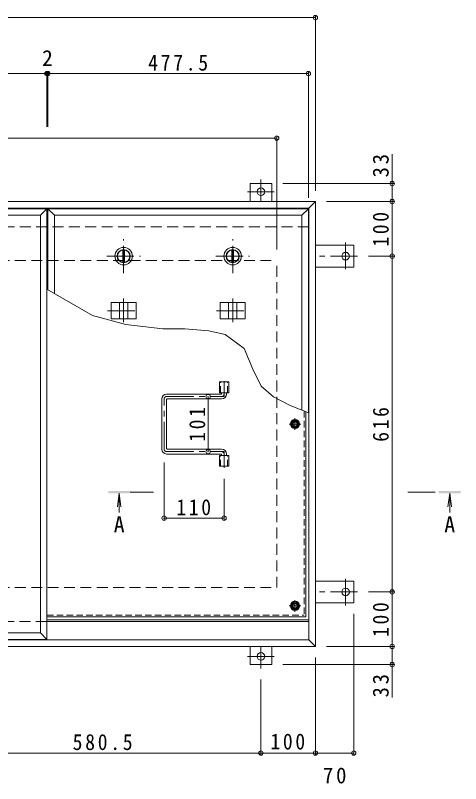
# Model space of a CAD drawing. Units: millimetres at full size, sheet at 1:10. Extents: x -2686 to 2789, y -1962 to 1769.
# Drawn here: x -991 to -174, y -179 to 1231 of the extents above; entities that cross this region are included whole.
import ezdxf
from ezdxf.enums import TextEntityAlignment as Align

# ---------------------------------------------------------------- set-up
doc = ezdxf.new("R2010")
doc.units = ezdxf.units.MM
doc.header["$LTSCALE"] = 10
doc.header["$PDMODE"] = 32
doc.header["$PDSIZE"] = 8
for name, pattern in [('CHAIN1', [8, 5, -1, 1, -1]), ('DASHED1', [1.8, 1.2, -0.6]), ('DASHED2', [3, 2, -1])]:
    doc.linetypes.add(name, pattern=pattern)
for name, color, linetype, lineweight in [('0-1_躯体', 2, 'DASHED2', 9), ('0-2_仕上', 4, 'Continuous', 9), ('0-3_建具', 4, 'Continuous', 9), ('0-5_寸法', 7, 'Continuous', 9), ('0-6_ハッチ', 6, 'Continuous', 9), ('0-7_021', 5, 'Continuous', 5), ('0-A_061', 3, 'CHAIN1', 9), ('0-B_062', 2, 'Continuous', 9), ('0-C_084', 2, 'Continuous', 9), ('0-E_090', 3, 'Continuous', 9), ('0-F_092', 7, 'Continuous', 9)]:
    doc.layers.add(name, color=color, linetype=linetype, lineweight=lineweight)
doc.styles.add('ＭＳ ゴシック', font='')
doc.styles.get('ＭＳ ゴシック').set_extended_font_data('MS Gothic')

msp = doc.modelspace()

# ---------------------------------------------------------------- linework, layer by layer
at = {"layer": '0-1_躯体'}
for p, q in [((-452.35, 842.92), (-2370.35, 842.92)), ((-2311.35, 780.92), (-511.35, 780.92)), ((-511.35, 180.92), (-511.35, 780.92)), ((-2311.35, 180.92), (-511.35, 180.92)), ((-932.85, 118.92), (-2370.35, 118.92))]:
    msp.add_line(p, q, dxfattribs=at)
at = {"layer": '0-1_躯体', "linetype": 'Continuous'}
msp.add_line((-452.35, 118.92), (-932.85, 118.92), dxfattribs=at)
at = {"layer": '0-2_仕上'}
for p, q in [((-1410.35, 875.92), (-932.85, 875.92)), ((-944.85, 863.92), (-932.85, 875.92)), ((-932.85, 85.92), (-932.85, 875.92)), ((-930.85, 875.92), (-453.35, 875.92)), ((-918.85, 863.92), (-930.85, 875.92)), ((-930.85, 726.94), (-930.85, 875.92)), ((-465.35, 863.92), (-453.35, 875.92)), ((-453.35, 501.69), (-453.35, 875.92)), ((-1398.35, 863.92), (-944.85, 863.92)), ((-944.85, 97.92), (-944.85, 863.92)), ((-918.85, 863.92), (-465.35, 863.92)), ((-918.85, 720.01), (-918.85, 863.92)), ((-465.35, 506.34), (-465.35, 863.92)), ((-800.24, 354.04), (-803.5, 329.26)), ((-800.24, 354.04), (-800.24, 318.44)), ((-800.24, 354.04), (-796.98, 329.26)), ((-194.09, 354.04), (-197.35, 329.26)), ((-194.09, 354.04), (-190.82, 329.26)), ((-194.09, 354.04), (-194.09, 318.44)), ((-1410.35, 85.92), (-932.85, 85.92)), ((-1398.35, 97.92), (-944.85, 97.92)), ((-944.85, 97.92), (-932.85, 85.92))]:
    msp.add_line(p, q, dxfattribs=at)
at = {"layer": '0-2_仕上', "color": 3}
for p, q in [((-616.5, 538.42), (-616.5, 558.42)), ((-616.5, 558.42), (-599.2, 558.42)), ((-599.2, 538.42), (-599.2, 558.42)), ((-616.5, 538.42), (-599.2, 538.42)), ((-616.5, 403.42), (-616.5, 423.42)), ((-616.5, 423.42), (-599.2, 423.42)), ((-599.2, 403.42), (-599.2, 423.42)), ((-616.5, 403.42), (-599.2, 403.42))]:
    msp.add_line(p, q, dxfattribs=at)
at = {"layer": '0-2_仕上', "color": 3, "linetype": 'DASHED1'}
for p, q in [((-614.2, 538.42), (-614.2, 558.42)), ((-601.5, 538.42), (-601.5, 558.42)), ((-614.2, 403.42), (-614.2, 423.42)), ((-601.5, 403.42), (-601.5, 423.42))]:
    msp.add_line(p, q, dxfattribs=at)
at = {"layer": '0-2_仕上', "linetype": 'CHAIN1'}
for p, q in [((-737.24, 356.04), (-780.24, 356.04)), ((-271.08, 356.04), (-214.09, 356.04))]:
    msp.add_line(p, q, dxfattribs=at)
at = {"layer": '0-2_仕上'}
for points in [[(-820.24, 354.04), (-820.24, 358.04), (-780.24, 354.04), (-780.24, 358.04)], [(-214.09, 354.04), (-214.09, 358.04), (-174.09, 354.04), (-174.09, 358.04)]]:
    msp.add_solid(points, dxfattribs=at)
at = {"layer": '0-3_建具', "color": 2}
for p, q in [((-440.35, 888.92), (-2382.35, 888.92)), ((-440.35, 888.92), (-452.35, 876.92)), ((-440.35, 72.92), (-440.35, 888.92)), ((-452.35, 876.92), (-2370.35, 876.92)), ((-452.35, 84.92), (-452.35, 876.92)), ((-452.35, 118.92), (-932.85, 118.92)), ((-452.35, 84.92), (-2370.35, 84.92)), ((-440.35, 72.92), (-452.35, 84.92)), ((-440.35, 72.92), (-2382.35, 72.92))]:
    msp.add_line(p, q, dxfattribs=at)
at = {"layer": '0-3_建具', "linetype": 'CHAIN1'}
for p, q in [((-792.1, 711.04), (-792.1, 667.8)), ((-592.1, 711.04), (-592.1, 667.8)), ((-821.51, 688.92), (-762.69, 688.92)), ((-621.51, 688.92), (-562.69, 688.92))]:
    msp.add_line(p, q, dxfattribs=at)
at = {"layer": '0-3_建具'}
for p, q in [((-815.19, 703.92), (-815.19, 673.92)), ((-815.19, 703.92), (-769.01, 703.92)), ((-799.6, 703.92), (-799.6, 673.92)), ((-784.6, 703.92), (-784.6, 673.92)), ((-769.01, 703.92), (-769.01, 673.92)), ((-615.19, 703.92), (-615.19, 673.92)), ((-615.19, 703.92), (-569.01, 703.92)), ((-599.6, 703.92), (-599.6, 673.92)), ((-584.6, 703.92), (-584.6, 673.92)), ((-569.01, 703.92), (-569.01, 673.92)), ((-815.19, 673.92), (-769.01, 673.92)), ((-615.19, 673.92), (-569.01, 673.92))]:
    msp.add_line(p, q, dxfattribs=at)
at = {"layer": '0-5_寸法'}
for p, q in [((-299.63, 922.12), (-299.63, 975.88)), ((-849.49, 679.96), (-932.85, 728.09)), ((-299.63, 39.72), (-299.63, -20.62))]:
    msp.add_line(p, q, dxfattribs=at)
for points in [[(-720.29, 655.88), (-788.05, 663.5), (-849.49, 679.96)], [(-555.05, 581.79), (-570.86, 619.25), (-605.83, 645.47), (-635.79, 652.13), (-679.91, 655.46), (-720.29, 655.88)], [(-517.12, 531.1), (-539.69, 550.34), (-555.05, 581.79)], [(-452.35, 501.31), (-486.89, 514.68), (-517.12, 531.1)]]:
    msp.add_lwpolyline(points, dxfattribs=at)
at = {"layer": '0-6_ハッチ', "linetype": 'CHAIN1'}
for p, q in [((-607.85, 559.8), (-607.85, 531.42)), ((-717.85, 434.93), (-717.85, 526.91)), ((-713.34, 531.42), (-607.85, 531.42)), ((-713.34, 430.42), (-607.85, 430.42)), ((-607.85, 400.54), (-607.85, 430.42))]:
    msp.add_line(p, q, dxfattribs=at)
at = {"layer": '0-6_ハッチ'}
for p, q in [((-613.35, 535.92), (-713.35, 535.92)), ((-612.35, 536.92), (-612.35, 538.42)), ((-603.35, 535.92), (-603.35, 538.42)), ((-722.35, 434.92), (-722.35, 526.92)), ((-713.35, 435.92), (-713.35, 525.92)), ((-712.35, 526.92), (-612.35, 526.92)), ((-613.35, 425.92), (-713.35, 425.92)), ((-712.35, 434.92), (-612.35, 434.92)), ((-612.35, 424.92), (-612.35, 423.42)), ((-603.35, 425.92), (-603.35, 423.42)), ((-932.85, 121.92), (-452.35, 121.92)), ((-932.85, 118.92), (-452.35, 118.92))]:
    msp.add_line(p, q, dxfattribs=at)
for centre, radius, start, end in [((-713.35, 526.92), 9, 90, 180), ((-613.35, 536.92), 1, 270, 0), ((-612.35, 535.92), 9, 270, 0), ((-712.35, 525.92), 1, 90, 180), ((-713.35, 434.92), 9, 180, 270), ((-712.35, 435.92), 1, 180, 270), ((-613.35, 424.92), 1, 0, 90), ((-612.35, 425.92), 9, 0, 90)]:
    msp.add_arc(centre, radius, start, end, dxfattribs=at)
at = {"layer": '0-6_ハッチ', "linetype": 'CHAIN1'}
for centre, radius, start, end in [((-612.35, 535.92), 4.5, 270.29569, 0), ((-713.34, 526.91), 4.51, 90, 180), ((-713.34, 434.93), 4.51, 180, 270), ((-612.35, 425.92), 4.5, 0, 89.70431)]:
    msp.add_arc(centre, radius, start, end, dxfattribs=at)
at = {"layer": '0-7_021'}
for centre, radius in [((-477.85, 480.92), 5), ((-477.85, 480.92), 4.19), ((-477.85, 147.42), 5), ((-477.85, 147.42), 4.19)]:
    msp.add_circle(centre, radius, dxfattribs=at)
at = {"layer": '0-A_061', "linetype": 'DASHED1'}
for p in [(-461.05, 504.68), (-932.85, 130.62)]:
    msp.add_line(p, (-461.05, 130.62), dxfattribs=at)
at = {"layer": '0-A_061', "linetype": 'Continuous'}
for q in [(-457.85, 503.44), (-932.85, 127.42)]:
    msp.add_line((-457.85, 127.42), q, dxfattribs=at)
at = {"layer": '0-A_061'}
for p, q in [((-467.17, 480.92), (-488.53, 480.92)), ((-477.85, 470.24), (-477.85, 491.6)), ((-477.85, 136.74), (-477.85, 158.1)), ((-467.17, 147.42), (-488.53, 147.42))]:
    msp.add_line(p, q, dxfattribs=at)
at = {"layer": '0-B_062'}
for p, q in [((-485.35, 480.92), (-481.6, 487.42)), ((-481.6, 487.42), (-474.1, 487.42)), ((-470.35, 480.92), (-474.1, 487.42)), ((-470.35, 480.92), (-474.1, 474.42)), ((-485.35, 147.42), (-481.6, 153.92)), ((-481.6, 153.92), (-474.1, 153.92)), ((-470.35, 147.42), (-474.1, 153.92)), ((-470.35, 147.42), (-474.1, 140.92))]:
    msp.add_line(p, q, dxfattribs=at)
for points in [[(-485.35, 480.92), (-481.6, 474.42), (-474.1, 474.42)], [(-485.35, 147.42), (-481.6, 140.92), (-474.1, 140.92)]]:
    msp.add_lwpolyline(points, dxfattribs=at)
for centre, radius in [((-477.85, 480.92), 8.5), ((-477.85, 480.92), 6.5), ((-477.85, 147.42), 8.5), ((-477.85, 147.42), 6.5)]:
    msp.add_circle(centre, radius, dxfattribs=at)
at = {"layer": '0-C_084', "linetype": 'CHAIN1'}
for p, q in [((-792.1, 757.92), (-792.1, 819.92)), ((-592.1, 757.92), (-592.1, 819.92)), ((-823.1, 788.92), (-761.1, 788.92)), ((-623.1, 788.92), (-561.1, 788.92))]:
    msp.add_line(p, q, dxfattribs=at)
at = {"layer": '0-C_084'}
for p, q in [((-793.6, 800.33), (-793.6, 777.52)), ((-790.6, 800.33), (-790.6, 777.52)), ((-593.6, 800.33), (-593.6, 777.52)), ((-590.6, 800.33), (-590.6, 777.52))]:
    msp.add_line(p, q, dxfattribs=at)
for centre, radius in [((-792.1, 788.92), 16), ((-592.1, 788.92), 16), ((-792.1, 788.92), 12), ((-792.1, 788.92), 11.5), ((-592.1, 788.92), 12), ((-592.1, 788.92), 11.5)]:
    msp.add_circle(centre, radius, dxfattribs=at)
at = {"layer": '0-E_090'}
for p, q in [((-560.35, 922.12), (-520.35, 922.12)), ((-560.35, 888.92), (-560.35, 922.12)), ((-520.35, 888.92), (-520.35, 922.12)), ((-440.35, 808.92), (-370.15, 808.92)), ((-370.15, 808.92), (-370.15, 768.92)), ((-440.35, 768.92), (-370.15, 768.92)), ((-440.35, 192.92), (-370.15, 192.92)), ((-370.15, 152.92), (-370.15, 192.92)), ((-440.35, 152.92), (-370.15, 152.92)), ((-560.35, 72.92), (-560.35, 39.72)), ((-520.35, 72.92), (-520.35, 39.72)), ((-560.35, 39.72), (-520.35, 39.72))]:
    msp.add_line(p, q, dxfattribs=at)
at = {"layer": '0-E_090', "linetype": 'CHAIN1'}
for p, q in [((-540.35, 929.28), (-540.35, 889.12)), ((-565.19, 907.12), (-516.3, 907.12)), ((-385.15, 813.76), (-385.15, 764.88)), ((-362.99, 788.92), (-440.35, 788.92)), ((-385.15, 148.08), (-385.15, 196.97)), ((-362.99, 172.92), (-440.35, 172.92)), ((-540.35, 32.57), (-540.35, 72.72)), ((-565.19, 54.72), (-516.3, 54.72))]:
    msp.add_line(p, q, dxfattribs=at)
at = {"layer": '0-E_090'}
for centre in [(-540.35, 907.12), (-385.15, 788.92), (-385.15, 172.92), (-540.35, 54.72)]:
    msp.add_circle(centre, 7, dxfattribs=at)
at = {"layer": '0-F_092'}
for p, q in [((-2382.35, 1226.64), (-440.35, 1226.64)), ((-440.35, 1229.64), (-440.35, 908.92)), ((-1410.35, 1123.84), (-932.85, 1123.84)), ((-932.85, 1126.84), (-932.85, 1026.2)), ((-932.85, 1123.84), (-930.85, 1123.84)), ((-930.85, 1126.84), (-930.85, 1026.2)), ((-930.85, 1123.84), (-453.35, 1123.84)), ((-453.35, 1126.84), (-453.35, 895.92)), ((-2311.35, 1005.64), (-511.35, 1005.64)), ((-511.35, 1008.64), (-511.35, 800.92)), ((-296.63, 922.12), (-500.35, 922.12)), ((-299.63, 888.92), (-299.63, 922.12)), ((-296.63, 888.92), (-420.35, 888.92)), ((-299.63, 888.92), (-299.63, 788.92)), ((-296.63, 788.92), (-342.99, 788.92)), ((-299.63, 788.92), (-299.63, 172.92)), ((-637.12, 430.42), (-637.12, 531.42)), ((-717.85, 305.27), (-717.85, 410.42)), ((-607.85, 305.27), (-607.85, 380.54)), ((-607.85, 308.27), (-717.85, 308.27)), ((-296.63, 172.92), (-342.99, 172.92)), ((-299.63, 172.92), (-299.63, 72.92)), ((-370.15, -125.53), (-370.15, 132.92)), ((-296.63, 72.92), (-420.35, 72.92)), ((-299.63, 72.92), (-299.63, 39.72)), ((-440.35, -125.53), (-440.35, 52.92)), ((-296.63, 39.72), (-500.35, 39.72)), ((-540.35, -125.53), (-540.35, 12.57)), ((-1120.85, -122.53), (-540.35, -122.53)), ((-540.35, -122.53), (-440.35, -122.53)), ((-440.35, -122.53), (-370.15, -122.53))]:
    msp.add_line(p, q, dxfattribs=at)
for p in [(-440.35, 1226.64), (-932.85, 1123.84), (-930.85, 1123.84), (-453.35, 1123.84), (-511.35, 1005.64), (-299.63, 922.12), (-299.63, 888.92), (-299.63, 788.92), (-637.12, 531.42), (-637.12, 430.42), (-717.85, 308.27), (-607.85, 308.27), (-299.63, 172.92), (-299.63, 72.92), (-299.63, 39.72), (-540.35, -122.53), (-440.35, -122.53), (-370.15, -122.53)]:
    msp.add_point(p, dxfattribs=at)

# ---------------------------------------------------------------- texts
at = {"layer": '0-5_寸法', "color": 2, "style": 'ＭＳ ゴシック'}
for p in [(-810.24, 273.34), (-204.09, 273.34)]:
    msp.add_text('A', height=29.33, dxfattribs=at).set_placement(p, align=Align.BOTTOM_LEFT)
at = {"layer": '0-F_092', "color": 2, "style": 'ＭＳ ゴシック'}
msp.add_text('2', height=29.33, dxfattribs=at).set_placement((-941.85, 1128.84), align=Align.BOTTOM_LEFT)
at = {"layer": '0-F_092', "color": 2, "char_height": 29.33, "attachment_point": 7, "style": 'ＭＳ ゴシック'}
for s, insert in [('\\T1.28;\\W0.9;477.5', (-747.1, 1128.84)), ('\\T1.27;\\W0.9;110', (-695.35, 313.27)), ('\\T1.28;\\W0.9;580.5', (-885.6, -117.53)), ('\\T1.27;\\W0.9;100', (-522.85, -116.53)), ('\\T1.27;\\W0.95;70', (-426.5, -178.71))]:
    msp.add_mtext(s, dxfattribs=dict(at, insert=insert))
at = {"layer": '0-F_092', "color": 2, "char_height": 29.33, "attachment_point": 7, "rotation": 90, "style": 'ＭＳ ゴシック'}
for s, insert in [('\\T1.27;\\W0.95;33', (-305.63, 933.38)), ('\\T1.27;\\W0.9;100', (-305.63, 806.42)), ('\\T1.27;\\W0.9;101', (-642.12, 448.42)), ('\\T1.27;\\W0.9;616', (-305.63, 448.42)), ('\\T1.27;\\W0.9;100', (-305.63, 90.42)), ('\\T1.27;\\W0.95;33', (-305.63, -20.62))]:
    msp.add_mtext(s, dxfattribs=dict(at, insert=insert))

doc.saveas('drawing.dxf')
